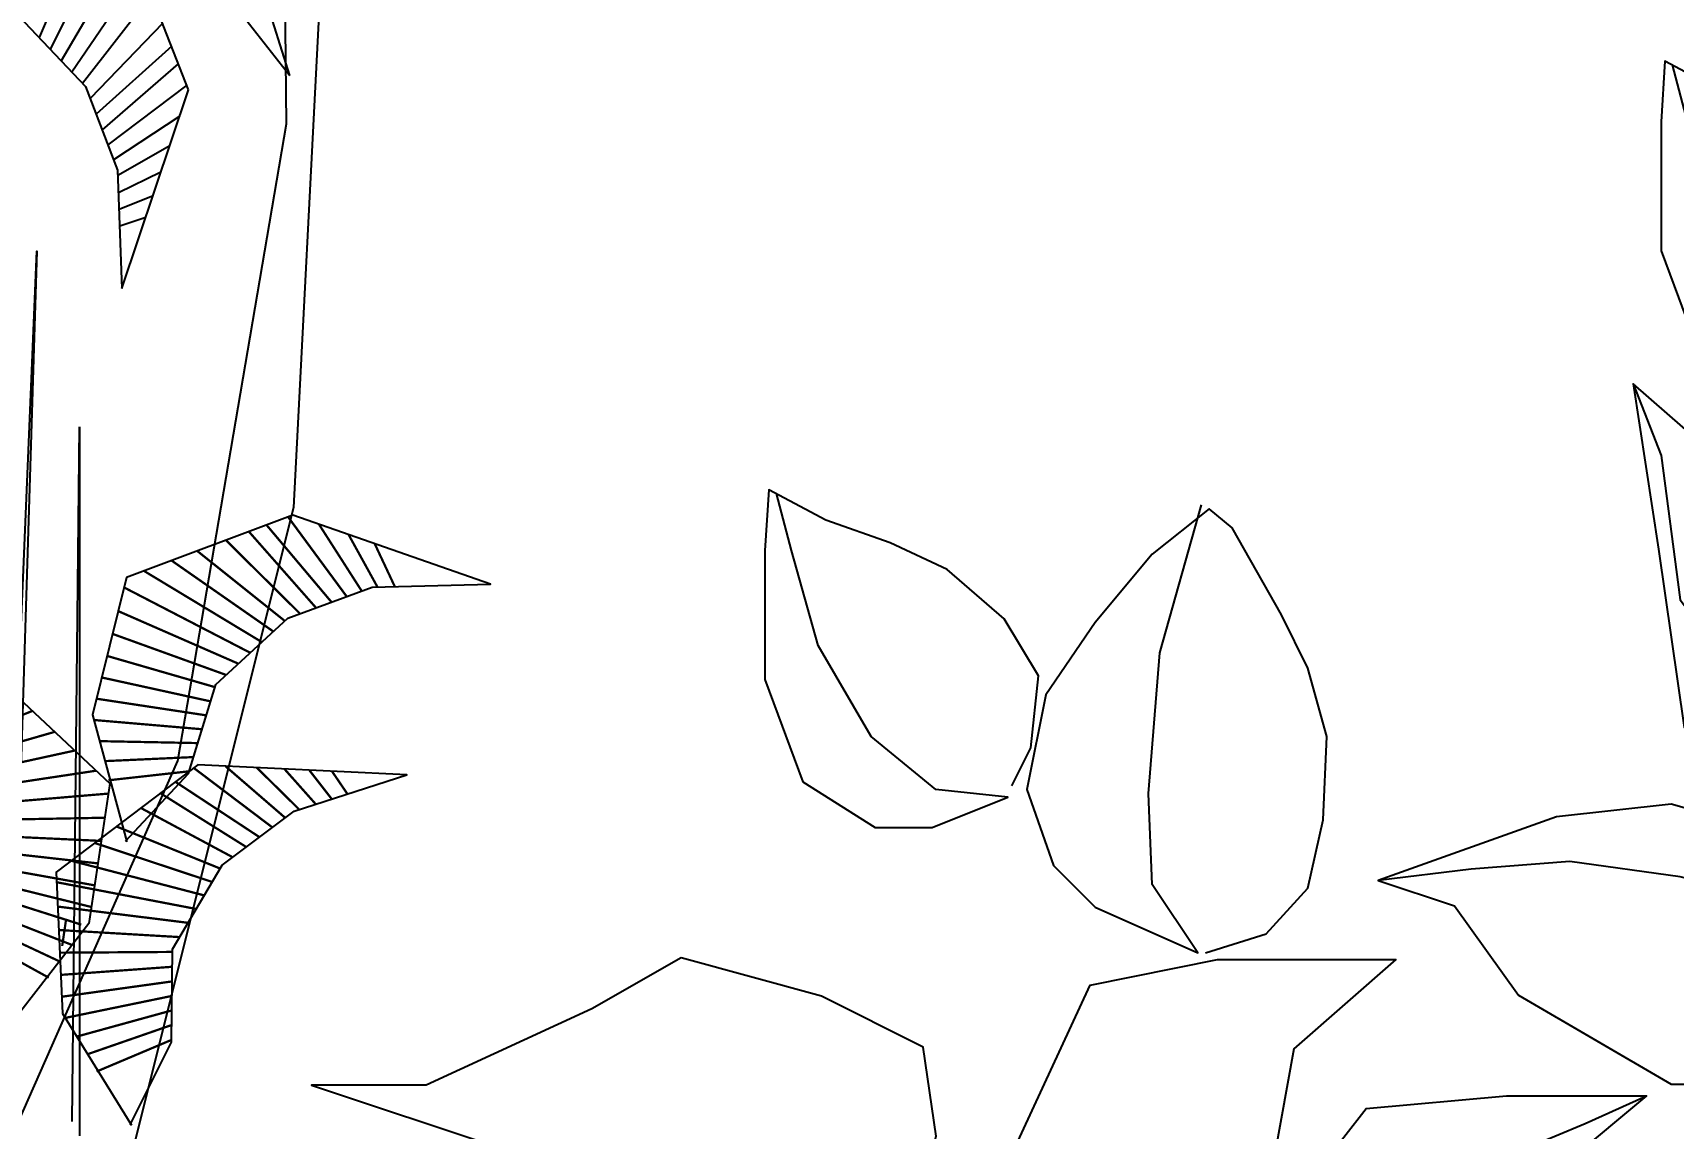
# Model space of a CAD drawing. Header units: inches. Extents: x 452443 to 881249, y 975131 to 1198310.
# Drawn here: x 466967 to 467671, y 1036514 to 1036984 of the extents above; entities that cross this region are included whole.
import ezdxf

# ---------------------------------------------------------------- set-up
doc = ezdxf.new("R2010")
doc.units = ezdxf.units.IN
doc.header["$LTSCALE"] = 3.5
doc.header["$MEASUREMENT"] = 0
doc.layers.add('thuocdo', color=3, linetype='Continuous')
doc.layers.add('TREE1', color=84, linetype='Continuous')
doc.styles.add('romand', font='romand.shx')
doc.dimstyles.new('TL100', dxfattribs={"dimscale": 100, "dimtxt": 2.5, "dimasz": 2, "dimexe": 2, "dimexo": 1, "dimgap": 1, "dimtad": 1, "dimdec": 0, "dimzin": 0, "dimdsep": 46, "dimtxsty": 'romand', "dimblk": 'ARCHTICK', "dimcen": 2, "dimdle": 2, "dimclrd": 256, "dimclre": 256, "dimclrt": 7, "dimadec": 0, "dimazin": 0, "dimtfac": 0.004, "dimtdec": 0, "dimtmove": 2, "dimatfit": 3, "dimfxl": 1, "dimtolj": 1, "dimtzin": 0, "dimlwd": 20, "dimlwe": 20, "dimarcsym": 1})

# ---------------------------------------------------------------- blocks, each defined once
blk = doc.blocks.new('hoa3')
for points in [[(40.3, 328.13), (45.73, 338.98), (47.9, 359.6), (38.13, 375.87), (21.85, 389.98), (5.57, 397.57), (-12.88, 404.08), (-29.17, 412.76), (-30.25, 395.4), (-30.25, 358.51), (-19.4, 329.22), (1.23, 316.2), (17.51, 316.2), (39.22, 324.88), (18.59, 327.05), (0.14, 342.24), (-15.06, 368.28), (-22.65, 395.4), (-27, 411.68)], [(-38.26, 320.49), (-30.25, 299.93), (-24.83, 258.7), (-7.46, 235.91), (20.77, 212.04), (48.99, 195.77)], [(-215.87, 205.53), (-210.45, 216.38), (-208.27, 237), (-218.04, 253.27), (-234.33, 267.38), (-250.61, 274.97), (-269.06, 281.48), (-285.35, 290.16), (-286.43, 272.8), (-286.43, 235.91), (-275.58, 206.62), (-254.95, 193.6), (-238.67, 193.6), (-216.96, 202.28), (-237.58, 204.45), (-256.04, 219.64), (-271.23, 245.68), (-278.83, 272.8), (-283.17, 289.08)], [(-160.51, 157.8), (-143.14, 163.22), (-131.2, 176.24), (-126.86, 195.77), (-125.78, 219.64), (-131.2, 239.17), (-138.8, 254.36), (-152.91, 279.31), (-159.43, 284.74), (-175.71, 271.72), (-191.99, 252.19), (-206.1, 231.57), (-211.53, 204.45), (-203.93, 182.75), (-191.99, 170.82), (-162.68, 157.8), (-175.71, 177.33), (-176.8, 203.36), (-173.54, 243.51), (-161.6, 285.82)], [(23.68, 120.18), (21.85, 135.01), (16.42, 151.29), (4.48, 166.48), (-16.14, 177.33), (-24.83, 179.5), (-56.3, 183.84), (-84.53, 181.67), (-111.14, 178.46)], [(-132.79, 36.72), (-129.03, 55.81), (-120.35, 67.75), (-101.9, 85.1), (-78.01, 98.12), (-51.96, 108.97), (-34.4, 116.84)]]:
    blk.add_lwpolyline(points)
for points in [[(56.48, 200.31), (67.41, 225.8), (60.12, 254.94), (34.62, 280.43), (-9.11, 295), (-38.26, 320.49), (-30.97, 273.15), (-23.68, 222.16), (9.11, 193.02), (41.9, 189.38)], [(30.97, 134.75), (23.68, 171.17), (-1.82, 193.02), (-27.33, 200.31), (-60.12, 196.67), (-111.14, 178.46), (-89.27, 171.17), (-71.05, 145.68), (-27.33, 120.18), (23.68, 120.18)], [(-237.52, 105.31), (-241.16, 130.8), (-270.31, 145.37), (-310.39, 156.29), (-335.9, 141.73), (-383.27, 119.87), (-416.06, 119.87), (-361.41, 101.66), (-328.61, 83.45), (-281.24, 79.81), (-241.16, 90.74)], [(-211.72, 68.41), (-215.37, 101.18), (-193.5, 148.53), (-157.06, 155.81), (-106.05, 155.81), (-135.2, 130.32), (-142.49, 90.26), (-164.35, 75.69)], [(-143.72, 51.29), (-140.07, 80.42), (-114.57, 113.2), (-74.48, 116.84), (-34.4, 116.84), (-56.27, 98.63), (-63.55, 54.93), (-92.7, 33.08), (-132.79, 36.72)]]:
    blk.add_lwpolyline(points, close=True)
blk = doc.blocks.new('ELE_TR10')
for p, q in [((2820.3, 4060), (2756.6, 10459.3)), ((2835.6, 4272.1), (2559.3, 5150.3)), ((1956.9, 4970.8), (1732.8, 4439.3)), ((2061.3, 4946.2), (1781.6, 4387.9)), ((2389.9, 4208.8), (2104.8, 4936)), ((2134.9, 4859.1), (1829.4, 4337.5)), ((2979.6, 4855.9), (2852.2, 2372.6)), ((2182.1, 4738.7), (1876.7, 4287.7)), ((2226.1, 4626.7), (1923.9, 4238)), ((2514.2, 4681.6), (2835.6, 4272.1)), ((1640.3, 4536.8), (1936.5, 4224.7)), ((2276.4, 4502.7), (1956.9, 4171.6)), ((2315.8, 4402.2), (1983.7, 4101.7)), ((2344.8, 4324), (2009.8, 4033.9)), ((1936.5, 4224.7), (2077.9, 3856.2)), ((2381.7, 4229.9), (2035.2, 3967.5)), ((2097.2, 3336), (2389.9, 4208.8)), ((2351.2, 4093.5), (2060.4, 3901.8)), ((2342.3, 1258.3), (2820.3, 4060)), ((2307.3, 3962.5), (2078.8, 3832.5)), ((2077.9, 3856.2), (2097.2, 3336)), ((2268.6, 3847), (2081.6, 3756.3)), ((2233.8, 3743.2), (2084.4, 3682.5)), ((2202, 3648.4), (2087, 3610.2)), ((1877.9, -329.1), (1909.8, 2727.3)), ((1909.8, 2727.3), (1909.8, -392.7)), ((2852.2, 2372.6), (2151.1, -429.1)), ((1641.2, -333.6), (2342.3, 1258.3))]:
    blk.add_line(p, q)
for points in [[(1567.2, -250.6), (1644.6, 1643.7), (1722, 3499.4), (1605.9, -289.3)], [(2112.8, 904.8), (2390.3, 1201.9), (2510.6, 1593.6), (2826.6, 1885.5), (3197, 2021.9), (3717.4, 2034.1), (2848.6, 2338.7), (2117.7, 2063.5), (1966.8, 1459.3), (2118.3, 901.3)], [(1603.3, 85.6), (1461, 466.4), (1500.1, 874.3), (1320.2, 1265.1), (1030.4, 1533.1), (554.4, 1744), (1473.6, 1692.1), (2043.2, 1157.6), (1950.9, 541.8), (1596.9, 84.5)], [(2133.5, -344.1), (2314.9, 19.7), (2318.7, 429.5), (2538.5, 799.3), (2854.8, 1035.5), (3350.3, 1195.3), (2430.7, 1240), (1808.3, 768.1), (1835.6, 146), (2139.7, -345.8)]]:
    blk.add_lwpolyline(points)
at = {"const_width": 10}
for points in [[(2827.5, 2330.7), (3085.2, 1980.8)], [(2654.3, 2267.2), (2950.3, 1931.1)], [(2732.9, 2295.1), (3018.4, 1956.2)], [(2963.4, 2298.4), (3151.2, 2005.1)], [(3093.8, 2252.7), (3220.7, 2022.5)], [(2428.6, 2180.5), (2813.2, 1873.1)], [(2553.3, 2229.2), (2880, 1905.2)], [(3208.8, 2212.4), (3297, 2024.3)], [(2194.9, 2092.5), (2712.3, 1780)], [(2316, 2138.1), (2762.8, 1826.6)], [(2106.8, 2020.1), (2661.3, 1732.9)], [(2080.9, 1916.1), (2609.3, 1684.8)], [(2055.9, 1816), (2555.7, 1635.2)], [(2031.7, 1719.1), (2506.9, 1581.6)], [(2008, 1624.3), (2487.7, 1519)], [(1984.7, 1531), (2468.8, 1457.5)], [(1704.4, 1477.7), (1278.4, 1303.8)], [(1800.9, 1384.9), (1327.9, 1248.5)], [(1972.8, 1437.3), (2450.1, 1396.5)], [(1888.6, 1302.6), (1356.5, 1186.2)], [(1998, 1344.2), (2431.3, 1335.6)], [(2021.9, 1256.3), (2412.5, 1274.1)], [(2412.7, 1226.4), (2759.3, 964.2)], [(2552.2, 1234.1), (2815.7, 1006.3)], [(2690.2, 1227.4), (2877.4, 1042.8)], [(1983, 1214.1), (1385.3, 1123.8)], [(2037.8, 1172), (2393.3, 1211.6)], [(2332.1, 1165.3), (2702.4, 921.6)], [(2811.9, 1221.5), (2950, 1066.2)], [(2921.2, 1216.2), (3020.3, 1088.9)], [(3021.1, 1211.3), (3089.1, 1111.1)], [(2036.5, 1113.4), (1414.3, 1060.7)], [(2264.7, 1116.1), (2644.2, 878.2)], [(2020.6, 1007.3), (1443.9, 996.4)], [(2178.7, 1050.9), (2584.2, 833.4)], [(2073, 968.8), (2529.2, 783.6)], [(2005.4, 905.4), (1474.4, 930.1)], [(1990.5, 806.5), (1498.9, 861.8)], [(1977.2, 896.1), (2494.2, 724.7)], [(1976.1, 710), (1492.7, 796.6)], [(1874.1, 818), (2459.1, 665.6)], [(1961.8, 614.8), (1486.5, 732.6)], [(1810.3, 723.5), (2423.6, 605.9)], [(1918.4, 536.9), (1461.9, 682.2)], [(1877.8, 447.4), (1474.3, 605.6)], [(1815, 616.3), (2387.4, 545)], [(1822.1, 375.4), (1468.2, 541.6)], [(1819.5, 513.3), (2350.1, 482.2)], [(1834.1, 443.2), (1851.8, 563)], [(1775.1, 303.6), (1462, 476.5)], [(1823.9, 413.5), (2318.6, 416.9)], [(1828.1, 315.9), (2318, 351.5)], [(1832.4, 219.8), (2317.4, 287.1)], [(1847.6, 126.6), (2316.8, 223.3)], [(1898.4, 44.5), (2316.2, 159.6)], [(1946.3, -32.9), (2315.6, 95.3)], [(1985.5, -109.3), (2315, 29.9)]]:
    blk.add_lwpolyline(points, dxfattribs=at)
blk = doc.blocks.new('_ArchTick')
at = {"color": 0, "linetype": 'ByBlock', "const_width": 0.15}
blk.add_lwpolyline([(-0.5, -0.5), (0.5, 0.5)], dxfattribs=at)
blk = doc.blocks.new('*D3109')
at = {"layer": 'DEFPOINTS', "color": 0}
for p in [(470301.65, 1037283.61), (466301.65, 1036783.61), (470301.65, 1033781.97)]:
    blk.add_point(p, dxfattribs=at)
at = {"layer": 'thuocdo', "lineweight": 20}
for p, q in [((470301.65, 1037183.61), (470301.65, 1033581.97)), ((466301.65, 1036683.61), (466301.65, 1033581.97)), ((466101.65, 1033781.97), (470501.65, 1033781.97))]:
    blk.add_line(p, q, dxfattribs=at)
at = {"layer": 'thuocdo', "lineweight": 20, "xscale": 200, "yscale": 200, "zscale": 200, "rotation": 180}
blk.add_blockref('_ArchTick', (466301.65, 1033781.97), dxfattribs=at)
at = {"layer": 'thuocdo', "lineweight": 20, "xscale": 200, "yscale": 200, "zscale": 200}
blk.add_blockref('_ArchTick', (470301.65, 1033781.97), dxfattribs=at)
at = {"layer": 'thuocdo', "color": 7, "insert": (468301.65, 1034006.97), "char_height": 250, "attachment_point": 5, "style": 'romand'}
blk.add_mtext('\\A1;4000', dxfattribs=at)

msp = doc.modelspace()

# ---------------------------------------------------------------- block references
at = {"layer": 'TREE1'}
for name, p, xscale, yscale, zscale in [('ELE_TR10', (466801.06, 1036548.69), 0.09750000084750354, 0.09750000084750354, 0.09750000084750354), ('hoa3', (467710.9, 1036352.32), 1.5, 1.499999999883585, 1.499999999941792)]:
    msp.add_blockref(name, p, dxfattribs=dict(at, xscale=xscale, yscale=yscale, zscale=zscale))

# ---------------------------------------------------------------- dimensions: what is measured, and where the dimension line sits
at = {"layer": 'thuocdo'}
dim = msp.add_linear_dim(base=(470301.65, 1033781.97), p1=(466301.65, 1036783.61), p2=(470301.65, 1037283.61), dimstyle='TL100', override={"dimarcsym": 1}, dxfattribs=at)
dim.commit()
dim.dimension.update_dxf_attribs({"geometry": '*D3109', "text_midpoint": (468301.65, 1034006.97)})

doc.saveas('drawing.dxf')
